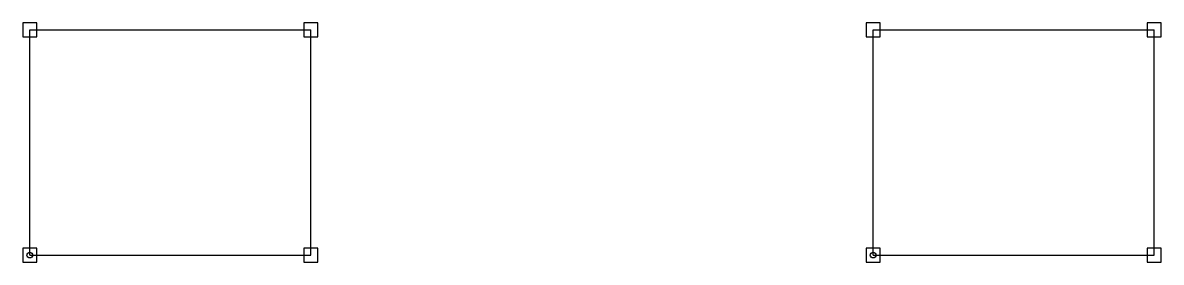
# Model space of a CAD drawing. Header units: metres. Extents: x -0.2 to 40.2, y -0.2 to 8.2.
import ezdxf

# ---------------------------------------------------------------- set-up
doc = ezdxf.new("R2010")
doc.units = ezdxf.units.M
for name, color, linetype in [('1F_BEAMS', 7, 'Continuous'), ('1F_COLUMNS', 7, 'Continuous'), ('2F_BEAMS', 7, 'Continuous'), ('2F_COLUMNS', 7, 'Continuous'), ('BASE_POINT', 7, 'Continuous')]:
    doc.layers.add(name, color=color, linetype=linetype)

msp = doc.modelspace()

# ---------------------------------------------------------------- linework, layer by layer
at = {"layer": '1F_BEAMS'}
for p, q in [((0, 8), (10, 8)), ((0, 0), (0, 8)), ((10, 0), (10, 8)), ((0, 0), (10, 0))]:
    msp.add_line(p, q, dxfattribs=at)
at = {"layer": '1F_COLUMNS'}
for points in [[(-0.25, 7.75), (0.25, 7.75), (0.25, 8.25), (-0.25, 8.25), (-0.25, 7.75)], [(9.75, 7.75), (10.25, 7.75), (10.25, 8.25), (9.75, 8.25), (9.75, 7.75)], [(-0.25, -0.25), (0.25, -0.25), (0.25, 0.25), (-0.25, 0.25), (-0.25, -0.25)], [(9.75, -0.25), (10.25, -0.25), (10.25, 0.25), (9.75, 0.25), (9.75, -0.25)]]:
    msp.add_lwpolyline(points, dxfattribs=at)
at = {"layer": '2F_BEAMS'}
for p, q in [((30, 8), (40, 8)), ((30, 0), (30, 8)), ((40, 0), (40, 8)), ((30, 0), (40, 0))]:
    msp.add_line(p, q, dxfattribs=at)
at = {"layer": '2F_COLUMNS'}
for points in [[(29.75, 7.75), (30.25, 7.75), (30.25, 8.25), (29.75, 8.25), (29.75, 7.75)], [(39.75, 7.75), (40.25, 7.75), (40.25, 8.25), (39.75, 8.25), (39.75, 7.75)], [(29.75, -0.25), (30.25, -0.25), (30.25, 0.25), (29.75, 0.25), (29.75, -0.25)], [(39.75, -0.25), (40.25, -0.25), (40.25, 0.25), (39.75, 0.25), (39.75, -0.25)]]:
    msp.add_lwpolyline(points, dxfattribs=at)
at = {"layer": 'BASE_POINT'}
for centre in [(0, 0), (30, 0)]:
    msp.add_circle(centre, 0.1, dxfattribs=at)

doc.saveas('drawing.dxf')
